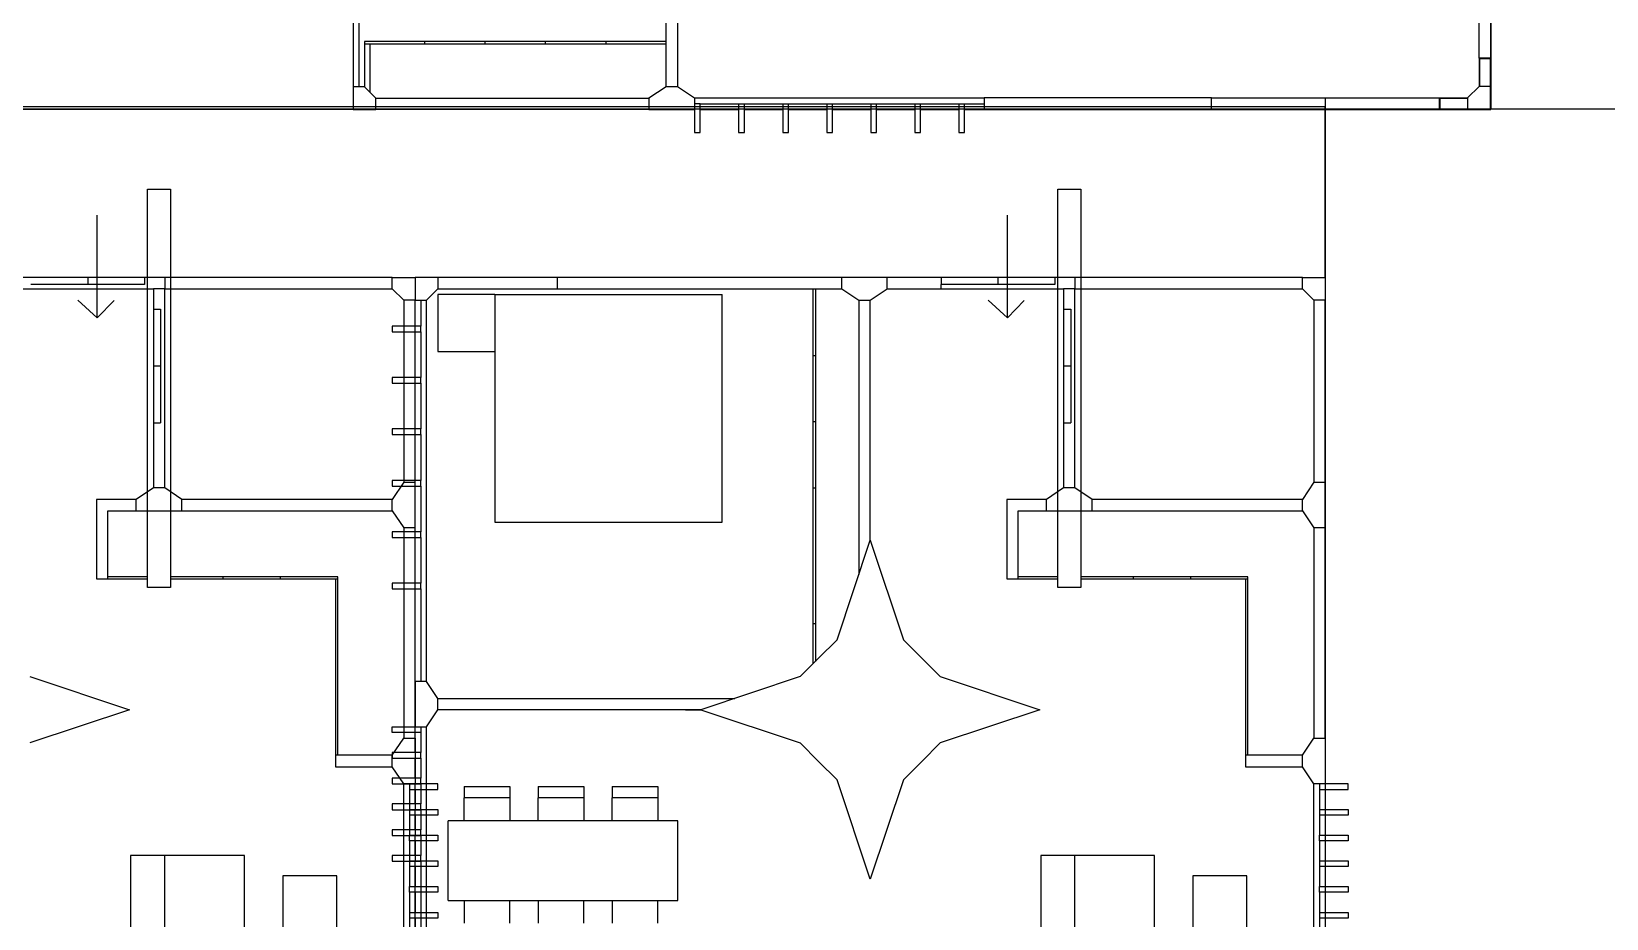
# Model space of a CAD drawing. Header units: metres. Extents: x -79796 to 428529, y -36333 to 94467.
# Drawn here: x 61637 to 75479, y 10993 to 18791 of the extents above; entities that cross this region are included whole.
import ezdxf

# ---------------------------------------------------------------- set-up
doc = ezdxf.new("R2010")
doc.units = ezdxf.units.M
for name, color, linetype, true_color in [('Make2D$Visible$ClippingPlaneIntersections$columns', 1, 'Continuous', 0xff0000), ('Make2D$Visible$ClippingPlaneIntersections$glasses', 4, 'Continuous', 0x00ffff), ('Make2D$Visible$Curves$balconies', 2, 'Continuous', 0xffff00), ('Make2D$Visible$Curves$floors', 3, 'Continuous', 0x00ff00), ('slabs', 5, 'Continuous', 0x0000ff)]:
    doc.layers.add(name, color=color, linetype=linetype, true_color=true_color)
doc.layers.add('Make2D$Visible$ClippingPlaneIntersections$Default', color=7, linetype='Continuous')
doc.layers.add('Make2D$Visible$Curves$Default', color=7, linetype='Continuous')

# ---------------------------------------------------------------- blocks, each defined once
blk = doc.blocks.new('BLOW-flat-1-flat-1')
at = {"layer": 'Make2D$Visible$ClippingPlaneIntersections$Default'}
for p, q in [((1517492, 948738), (1517492, 951138)), ((1517592, 951138), (1517592, 948738)), ((1524637, 948991), (1524637, 950991)), ((1524737, 950991), (1524737, 948991)), ((1515372, 949138), (1514842, 949138)), ((1514842, 949138), (1514842, 949118)), ((1514842, 949118), (1514842, 948738)), ((1514842, 949118), (1515372, 949118)), ((1514892, 948688), (1514892, 949118)), ((1515372, 949118), (1515372, 949138)), ((1515902, 949138), (1515372, 949138)), ((1515372, 949118), (1515902, 949118)), ((1516432, 949138), (1515902, 949138)), ((1515902, 949118), (1515902, 949138)), ((1515902, 949118), (1516432, 949118)), ((1516432, 949118), (1516432, 949138)), ((1516962, 949138), (1516432, 949138)), ((1516432, 949118), (1516962, 949118)), ((1517492, 949138), (1516962, 949138)), ((1516962, 949138), (1516962, 949118)), ((1516962, 949118), (1517492, 949118)), ((1524737, 948991), (1524637, 948991)), ((1524637, 948991), (1524637, 948741)), ((1524737, 948741), (1524737, 948991)), ((1514842, 948738), (1514742, 948738)), ((1514742, 948738), (1514742, 948538)), ((1514842, 948738), (1514892, 948688)), ((1514942, 948638), (1514892, 948688)), ((1514942, 948638), (1517342, 948638)), ((1514942, 948538), (1514942, 948638)), ((1517492, 948738), (1517342, 948638)), ((1517342, 948638), (1517342, 948538)), ((1517592, 948738), (1517492, 948738)), ((1517742, 948638), (1517592, 948738)), ((1520287, 948641), (1520287, 948541)), ((1522287, 948641), (1520287, 948641)), ((1522287, 948641), (1524287, 948641)), ((1522287, 948541), (1522287, 948641)), ((1524287, 948641), (1524537, 948641)), ((1524287, 948641), (1524287, 948541)), ((1524637, 948741), (1524537, 948641)), ((1524537, 948641), (1524537, 948541)), ((1524737, 948741), (1524637, 948741)), ((1524737, 948541), (1524737, 948741)), ((1514742, 948538), (1514942, 948538)), ((1517342, 948538), (1514942, 948538)), ((1517342, 948538), (1517742, 948538)), ((1517742, 948588), (1517742, 948338)), ((1517792, 948588), (1517742, 948588)), ((1517792, 948338), (1517792, 948588)), ((1518130, 948588), (1518130, 948338)), ((1518180, 948338), (1518180, 948588)), ((1518517, 948588), (1518517, 948338)), ((1518567, 948338), (1518567, 948588)), ((1518904, 948588), (1518904, 948338)), ((1518954, 948338), (1518954, 948588)), ((1519292, 948588), (1519292, 948338)), ((1519342, 948338), (1519342, 948588)), ((1519679, 948588), (1519679, 948338)), ((1519729, 948338), (1519729, 948588)), ((1520066, 948588), (1520066, 948338)), ((1520116, 948338), (1520116, 948588)), ((1520287, 948541), (1522287, 948541)), ((1524287, 948541), (1522287, 948541)), ((1524537, 948541), (1524287, 948541)), ((1524537, 948541), (1524737, 948541)), ((1517742, 948338), (1517792, 948338)), ((1518130, 948338), (1518180, 948338)), ((1518517, 948338), (1518567, 948338)), ((1518904, 948338), (1518954, 948338)), ((1519292, 948338), (1519342, 948338)), ((1519679, 948338), (1519729, 948338)), ((1520066, 948338), (1520116, 948338))]:
    blk.add_line(p, q, dxfattribs=at)
at = {"layer": 'Make2D$Visible$ClippingPlaneIntersections$glasses'}
for p, q in [((1514742, 949326), (1514742, 949038)), ((1514792, 949326), (1514792, 949038)), ((1514742, 949038), (1514742, 948738)), ((1514792, 949038), (1514792, 948738)), ((1517742, 948638), (1517742, 948588)), ((1520292, 948638), (1517742, 948638)), ((1520292, 948588), (1520292, 948638)), ((1517792, 948588), (1520292, 948588))]:
    blk.add_line(p, q, dxfattribs=at)
at = {"layer": 'Make2D$Visible$Curves$Default'}
for p, q in [((1524742, 950988), (1524742, 948988)), ((1524637, 948991), (1524642, 948988)), ((1524642, 948988), (1524737, 948988)), ((1524642, 948988), (1524642, 948741)), ((1524742, 948988), (1524737, 948991)), ((1524742, 948988), (1524742, 948738)), ((1524287, 948641), (1524292, 948638)), ((1524292, 948638), (1524537, 948638)), ((1524292, 948638), (1524292, 948541)), ((1524737, 948741), (1524742, 948738)), ((1524742, 948738), (1524742, 948538)), ((1520292, 948539), (1520287, 948541)), ((1520292, 948539), (1522292, 948538)), ((1522292, 948538), (1522287, 948541)), ((1524292, 948538), (1522292, 948538)), ((1524292, 948538), (1524287, 948541)), ((1524292, 948538), (1524542, 948538)), ((1524537, 948541), (1524542, 948538)), ((1524742, 948538), (1524542, 948538)), ((1524737, 948541), (1524742, 948538))]:
    blk.add_line(p, q, dxfattribs=at)
at = {"layer": 'Make2D$Visible$Curves$floors'}
for p, q in [((1524742, 948538), (1524742, 952538)), ((1517792, 948538), (1518130, 948538)), ((1518180, 948538), (1518517, 948538)), ((1518567, 948538), (1518904, 948538)), ((1518954, 948538), (1519292, 948538)), ((1519342, 948538), (1519679, 948538)), ((1519729, 948538), (1520066, 948538)), ((1520116, 948538), (1524742, 948538))]:
    blk.add_line(p, q, dxfattribs=at)
blk = doc.blocks.new('NEW SLAB3-flat-1-flat-1')
at = {"layer": 'slabs'}
for points in [[(1526537, 948541), (1511006, 948541)], [(1511006, 948541), (1517312, 948541)]]:
    blk.add_lwpolyline(points, dxfattribs=at)
blk = doc.blocks.new('3B6P-flat-3-flat-1')
at = {"color": 0, "linetype": 'Continuous', "lineweight": -2}
for q in [(-951733, 1526501), (-951904, 1525754), (-951586, 1525752)]:
    blk.add_line((-951733, 1525600), q, dxfattribs=at)
at = {"layer": 'Make2D$Visible$ClippingPlaneIntersections$columns'}
for p, q in [((-953231, 1522769), (-952940, 1523644)), ((-952940, 1523644), (-952648, 1522769)), ((-953231, 1522769), (-953393, 1522607)), ((-952648, 1522769), (-952487, 1522607)), ((-953555, 1522446), (-953393, 1522607)), ((-952325, 1522446), (-952487, 1522607)), ((-953555, 1522446), (-954429, 1522154)), ((-952325, 1522446), (-951450, 1522154)), ((-954429, 1522154), (-953555, 1521863)), ((-951450, 1522154), (-952325, 1521863)), ((-953555, 1521863), (-953393, 1521701)), ((-952325, 1521863), (-952487, 1521701)), ((-953231, 1521539), (-953393, 1521701)), ((-952648, 1521539), (-952487, 1521701)), ((-952940, 1520665), (-953231, 1521539)), ((-952648, 1521539), (-952940, 1520665))]:
    blk.add_line(p, q, dxfattribs=at)
at = {"layer": 'Make2D$Visible$ClippingPlaneIntersections$Default'}
for p, q in [((-951291, 1523228), (-951291, 1526730)), ((-951291, 1526730), (-951089, 1526730)), ((-951089, 1526730), (-951089, 1523228)), ((-956940, 1525954), (-956940, 1525754)), ((-956740, 1525954), (-956940, 1525954)), ((-956840, 1525754), (-956740, 1525854)), ((-956740, 1525954), (-956740, 1525854)), ((-955690, 1525954), (-956740, 1525954)), ((-956740, 1525854), (-955690, 1525854)), ((-955690, 1525954), (-955690, 1525854)), ((-953190, 1525954), (-955690, 1525954)), ((-955690, 1525854), (-953190, 1525854)), ((-952790, 1525954), (-953190, 1525954)), ((-953190, 1525854), (-953190, 1525954)), ((-953190, 1525854), (-953040, 1525754)), ((-952940, 1525754), (-952790, 1525854)), ((-952790, 1525854), (-952790, 1525954)), ((-951140, 1525954), (-952790, 1525954)), ((-952790, 1525854), (-951240, 1525854)), ((-951240, 1525854), (-951240, 1524104)), ((-951140, 1525854), (-951240, 1525854)), ((-949140, 1525954), (-951140, 1525954)), ((-951140, 1525954), (-951140, 1525854)), ((-951140, 1524104), (-951140, 1525854)), ((-951140, 1525854), (-949140, 1525854)), ((-949140, 1525854), (-949140, 1525954)), ((-949140, 1525954), (-948940, 1525954)), ((-949040, 1525754), (-949140, 1525854)), ((-948940, 1525954), (-948940, 1525754)), ((-956940, 1525754), (-956840, 1525754)), ((-953441, 1525270), (-953441, 1525853)), ((-953421, 1525853), (-953421, 1525270)), ((-953040, 1525754), (-952940, 1525754)), ((-953040, 1525754), (-953040, 1523344)), ((-952940, 1523643), (-952940, 1525754)), ((-949040, 1525754), (-949040, 1524154)), ((-948940, 1525754), (-949040, 1525754)), ((-948940, 1524154), (-948940, 1525754)), ((-957140, 1525528), (-957140, 1525478)), ((-956890, 1525528), (-957140, 1525528)), ((-957140, 1525478), (-956890, 1525478)), ((-956890, 1525478), (-956890, 1525528)), ((-953441, 1524688), (-953441, 1525270)), ((-953441, 1525270), (-953421, 1525270)), ((-953421, 1525270), (-953421, 1524688)), ((-957140, 1525076), (-957140, 1525026)), ((-956890, 1525076), (-957140, 1525076)), ((-957140, 1525026), (-956890, 1525026)), ((-956890, 1525026), (-956890, 1525076)), ((-956890, 1524623), (-957140, 1524623)), ((-957140, 1524623), (-957140, 1524573)), ((-956890, 1524573), (-956890, 1524623)), ((-953441, 1524105), (-953441, 1524688)), ((-953441, 1524688), (-953421, 1524688)), ((-953421, 1524688), (-953421, 1524105)), ((-957140, 1524573), (-956890, 1524573)), ((-957140, 1524171), (-957140, 1524121)), ((-956890, 1524171), (-957140, 1524171)), ((-957140, 1524121), (-956890, 1524121)), ((-956890, 1524121), (-956890, 1524171)), ((-953441, 1523522), (-953441, 1524105)), ((-953441, 1524105), (-953421, 1524105)), ((-953421, 1524105), (-953421, 1523522)), ((-951240, 1524104), (-951390, 1524004)), ((-951140, 1524104), (-951240, 1524104)), ((-950990, 1524004), (-951140, 1524104)), ((-949040, 1524154), (-949140, 1524004)), ((-949040, 1524154), (-948940, 1524154)), ((-948940, 1523754), (-948940, 1524154)), ((-951740, 1524004), (-951740, 1523304)), ((-951390, 1524004), (-951740, 1524004)), ((-951390, 1523904), (-951390, 1524004)), ((-950990, 1523904), (-950990, 1524004)), ((-949140, 1524004), (-950990, 1524004)), ((-949140, 1523904), (-949140, 1524004)), ((-951640, 1523904), (-951390, 1523904)), ((-951640, 1523304), (-951640, 1523904)), ((-951390, 1523904), (-950990, 1523904)), ((-950990, 1523904), (-949140, 1523904)), ((-949140, 1523904), (-949040, 1523754)), ((-957140, 1523719), (-957140, 1523669)), ((-956890, 1523719), (-957140, 1523719)), ((-957140, 1523669), (-956890, 1523669)), ((-956890, 1523669), (-956890, 1523719)), ((-949040, 1523754), (-949040, 1521904)), ((-948940, 1523754), (-949040, 1523754)), ((-948940, 1521904), (-948940, 1523754)), ((-953441, 1522914), (-953441, 1523522)), ((-953421, 1523522), (-953421, 1522914)), ((-957140, 1523267), (-957140, 1523217)), ((-956890, 1523267), (-957140, 1523267)), ((-956890, 1523217), (-956890, 1523267)), ((-951740, 1523304), (-951640, 1523304)), ((-951089, 1523228), (-951291, 1523228)), ((-957140, 1523217), (-956890, 1523217)), ((-953441, 1522914), (-953421, 1522914)), ((-953441, 1522559), (-953441, 1522914)), ((-953421, 1522914), (-953421, 1522579)), ((-956840, 1522404), (-956940, 1522404)), ((-956940, 1522404), (-956940, 1522004)), ((-956740, 1522254), (-956840, 1522404)), ((-956740, 1522155), (-956740, 1522254)), ((-956740, 1522254), (-954129, 1522254)), ((-956740, 1522155), (-956740, 1522254)), ((-956840, 1522004), (-956740, 1522154)), ((-954429, 1522154), (-956740, 1522155)), ((-956740, 1522154), (-956740, 1522155)), ((-957140, 1522004), (-956940, 1522004)), ((-957140, 1521954), (-957140, 1522004)), ((-956940, 1522004), (-956840, 1522004)), ((-956890, 1522004), (-956890, 1521954)), ((-956890, 1521954), (-957140, 1521954)), ((-949140, 1521754), (-949040, 1521904)), ((-949040, 1521904), (-948940, 1521904)), ((-948940, 1521904), (-948940, 1521504)), ((-957140, 1521778), (-957140, 1521728)), ((-956890, 1521778), (-957140, 1521778)), ((-957140, 1521728), (-956890, 1521728)), ((-956890, 1521728), (-956890, 1521778)), ((-949640, 1521754), (-949640, 1521654)), ((-949140, 1521754), (-949640, 1521754)), ((-949140, 1521654), (-949140, 1521754)), ((-949640, 1521654), (-949140, 1521654)), ((-949040, 1521504), (-949140, 1521654)), ((-957140, 1521552), (-957140, 1521502)), ((-956890, 1521552), (-957140, 1521552)), ((-957140, 1521502), (-956890, 1521502)), ((-956890, 1521502), (-956890, 1521552)), ((-948940, 1521504), (-949040, 1521504)), ((-948990, 1521454), (-948740, 1521454)), ((-948740, 1521504), (-948940, 1521504)), ((-948740, 1521454), (-948740, 1521504)), ((-957140, 1521326), (-957140, 1521276)), ((-956890, 1521326), (-957140, 1521326)), ((-956890, 1521276), (-956890, 1521326)), ((-957140, 1521276), (-956890, 1521276)), ((-948990, 1521278), (-948740, 1521278)), ((-948740, 1521228), (-948990, 1521228)), ((-948740, 1521278), (-948740, 1521228)), ((-957140, 1521100), (-957140, 1521050)), ((-956890, 1521100), (-957140, 1521100)), ((-957140, 1521050), (-956890, 1521050)), ((-956890, 1521050), (-956890, 1521100)), ((-948990, 1521052), (-948740, 1521052)), ((-948990, 1521002), (-948990, 1521052)), ((-948740, 1521052), (-948740, 1521002)), ((-957140, 1520874), (-957140, 1520824)), ((-956890, 1520874), (-957140, 1520874)), ((-956890, 1520824), (-956890, 1520874)), ((-948740, 1521002), (-948990, 1521002)), ((-957140, 1520824), (-956890, 1520824)), ((-948990, 1520826), (-948740, 1520826)), ((-948740, 1520776), (-948990, 1520776)), ((-948740, 1520826), (-948740, 1520776)), ((-948990, 1520600), (-948740, 1520600)), ((-948990, 1520550), (-948990, 1520600)), ((-948740, 1520600), (-948740, 1520550)), ((-948740, 1520550), (-948990, 1520550)), ((-948990, 1520373), (-948740, 1520373)), ((-948740, 1520323), (-948990, 1520323)), ((-948740, 1520373), (-948740, 1520323))]:
    blk.add_line(p, q, dxfattribs=at)
at = {"layer": 'Make2D$Visible$ClippingPlaneIntersections$glasses'}
for p, q in [((-956890, 1525754), (-956890, 1525528)), ((-956840, 1522404), (-956840, 1525754)), ((-956890, 1525478), (-956890, 1525076)), ((-956890, 1525026), (-956890, 1524623)), ((-956890, 1524573), (-956890, 1524171)), ((-956890, 1524121), (-956890, 1523719)), ((-956890, 1523669), (-956890, 1523267)), ((-956890, 1523217), (-956890, 1522404)), ((-956840, 1519604), (-956840, 1522004)), ((-956890, 1521954), (-956890, 1521778)), ((-956890, 1521728), (-956890, 1521552)), ((-956890, 1521502), (-956890, 1521326)), ((-949040, 1518204), (-949040, 1521504)), ((-948990, 1521504), (-948990, 1521052)), ((-956890, 1521276), (-956890, 1521100)), ((-956890, 1521050), (-956890, 1520874)), ((-948990, 1521002), (-948990, 1520600)), ((-956890, 1520824), (-956890, 1519604)), ((-948990, 1520550), (-948990, 1518204))]:
    blk.add_line(p, q, dxfattribs=at)
at = {"layer": 'Make2D$Visible$Curves$balconies'}
for p, q in [((-956940, 1522004), (-956940, 1523217)), ((-956940, 1521778), (-956940, 1521954)), ((-956940, 1521552), (-956940, 1521728)), ((-956940, 1521100), (-956940, 1521276))]:
    blk.add_line(p, q, dxfattribs=at)
at = {"layer": 'Make2D$Visible$Curves$Default'}
for p, q in [((-952317, 1525954), (-952317, 1525892)), ((-951817, 1525892), (-952317, 1525892)), ((-952317, 1525854), (-952317, 1525892)), ((-951817, 1525954), (-951817, 1525892)), ((-951317, 1525892), (-951817, 1525892)), ((-951317, 1525954), (-951317, 1525892)), ((-956740, 1525804), (-956740, 1525304)), ((-956240, 1525804), (-956740, 1525804)), ((-956240, 1525804), (-956240, 1523804)), ((-956240, 1525804), (-954240, 1525804)), ((-954240, 1523804), (-954240, 1525804)), ((-951240, 1525677), (-951177, 1525677)), ((-951177, 1525677), (-951177, 1525177)), ((-956740, 1525304), (-956240, 1525304)), ((-953441, 1525270), (-953421, 1525270)), ((-951240, 1525177), (-951177, 1525177)), ((-951177, 1525177), (-951177, 1524677)), ((-953441, 1524688), (-953421, 1524688)), ((-951240, 1524677), (-951177, 1524677)), ((-953441, 1524105), (-953421, 1524105)), ((-956240, 1523804), (-954240, 1523804)), ((-951291, 1523324), (-951640, 1523324)), ((-951640, 1523304), (-951291, 1523304)), ((-949620, 1523324), (-951089, 1523324)), ((-951089, 1523304), (-950630, 1523304)), ((-950630, 1523324), (-950630, 1523304)), ((-950630, 1523304), (-950125, 1523304)), ((-950125, 1523324), (-950125, 1523304)), ((-950125, 1523304), (-949620, 1523304)), ((-949640, 1523304), (-949640, 1522788)), ((-949620, 1521754), (-949620, 1523324)), ((-949640, 1522788), (-949640, 1522271)), ((-949640, 1522271), (-949640, 1521754)), ((-954562, 1522154), (-954562, 1522154)), ((-954562, 1522154), (-954429, 1522154)), ((-956507, 1521479), (-956107, 1521479)), ((-956507, 1521479), (-956507, 1521379)), ((-956107, 1521479), (-956107, 1521379)), ((-955857, 1521479), (-955457, 1521479)), ((-955857, 1521479), (-955857, 1521379)), ((-955457, 1521479), (-955457, 1521379)), ((-955207, 1521479), (-954807, 1521479)), ((-955207, 1521479), (-955207, 1521379)), ((-954807, 1521479), (-954807, 1521379)), ((-956507, 1521179), (-956507, 1521379)), ((-956107, 1521379), (-956507, 1521379)), ((-956107, 1521379), (-956107, 1521179)), ((-955457, 1521379), (-955857, 1521379)), ((-955857, 1521179), (-955857, 1521379)), ((-955457, 1521379), (-955457, 1521179)), ((-954807, 1521379), (-955207, 1521379)), ((-955207, 1521179), (-955207, 1521379)), ((-954807, 1521379), (-954807, 1521179)), ((-956648, 1520479), (-956648, 1521179)), ((-954631, 1521179), (-956648, 1521179)), ((-954631, 1520479), (-954631, 1521179)), ((-951440, 1520874), (-951440, 1518714)), ((-951140, 1520874), (-951440, 1520874)), ((-951140, 1519514), (-951140, 1520874)), ((-950440, 1520874), (-951140, 1520874)), ((-950440, 1519514), (-950440, 1520874)), ((-950103, 1520694), (-950103, 1518914)), ((-949629, 1520694), (-950103, 1520694)), ((-949629, 1519514), (-949629, 1520694)), ((-956648, 1520479), (-954631, 1520479)), ((-956507, 1520479), (-956507, 1520279)), ((-956107, 1520279), (-956107, 1520479)), ((-955857, 1520479), (-955857, 1520279)), ((-955457, 1520279), (-955457, 1520479)), ((-955207, 1520479), (-955207, 1520279)), ((-954807, 1520279), (-954807, 1520479))]:
    blk.add_line(p, q, dxfattribs=at)
at = {"layer": 'Make2D$Visible$Curves$floors'}
for p, q in [((-956940, 1525528), (-956940, 1525754)), ((-956940, 1525076), (-956940, 1525478)), ((-956940, 1524623), (-956940, 1525026)), ((-956940, 1524171), (-956940, 1524573)), ((-956940, 1523719), (-956940, 1524121)), ((-956940, 1523267), (-956940, 1523669)), ((-956940, 1521552), (-956940, 1521552)), ((-956940, 1521326), (-956940, 1521502)), ((-948940, 1521454), (-948940, 1521278)), ((-948940, 1521228), (-948940, 1521052)), ((-956940, 1520874), (-956940, 1521050)), ((-948940, 1521002), (-948940, 1520826)), ((-956940, 1519604), (-956940, 1520824)), ((-948940, 1520776), (-948940, 1520600)), ((-948940, 1520550), (-948940, 1520373)), ((-948940, 1520323), (-948940, 1520147))]:
    blk.add_line(p, q, dxfattribs=at)
blk = doc.blocks.new('3B6P-flat-4-flat-1')
at = {"color": 0, "linetype": 'Continuous', "lineweight": -2}
for q in [(-951733, 1526501), (-951904, 1525754), (-951586, 1525752)]:
    blk.add_line((-951733, 1525600), q, dxfattribs=at)
at = {"layer": 'Make2D$Visible$ClippingPlaneIntersections$columns'}
for p, q in [((-952325, 1522446), (-951450, 1522154)), ((-951450, 1522154), (-952325, 1521863))]:
    blk.add_line(p, q, dxfattribs=at)
at = {"layer": 'Make2D$Visible$ClippingPlaneIntersections$Default'}
for p, q in [((-951291, 1523228), (-951291, 1526730)), ((-951291, 1526730), (-951089, 1526730)), ((-951089, 1526730), (-951089, 1523228)), ((-951140, 1525954), (-952790, 1525954)), ((-952790, 1525854), (-951240, 1525854)), ((-951240, 1525854), (-951240, 1524104)), ((-951140, 1525854), (-951240, 1525854)), ((-949140, 1525954), (-951140, 1525954)), ((-951140, 1525954), (-951140, 1525854)), ((-951140, 1524104), (-951140, 1525854)), ((-951140, 1525854), (-949140, 1525854)), ((-949140, 1525854), (-949140, 1525954)), ((-949140, 1525954), (-948940, 1525954)), ((-949040, 1525754), (-949140, 1525854)), ((-948940, 1525954), (-948940, 1525754)), ((-949040, 1525754), (-949040, 1524154)), ((-948940, 1525754), (-949040, 1525754)), ((-948940, 1524154), (-948940, 1525754)), ((-951240, 1524104), (-951390, 1524004)), ((-951140, 1524104), (-951240, 1524104)), ((-950990, 1524004), (-951140, 1524104)), ((-949040, 1524154), (-949140, 1524004)), ((-949040, 1524154), (-948940, 1524154)), ((-948940, 1523754), (-948940, 1524154)), ((-951740, 1524004), (-951740, 1523304)), ((-951390, 1524004), (-951740, 1524004)), ((-951390, 1523904), (-951390, 1524004)), ((-950990, 1523904), (-950990, 1524004)), ((-949140, 1524004), (-950990, 1524004)), ((-949140, 1523904), (-949140, 1524004)), ((-951640, 1523904), (-951390, 1523904)), ((-951640, 1523304), (-951640, 1523904)), ((-951390, 1523904), (-950990, 1523904)), ((-950990, 1523904), (-949140, 1523904)), ((-949140, 1523904), (-949040, 1523754)), ((-949040, 1523754), (-949040, 1521904)), ((-948940, 1523754), (-949040, 1523754)), ((-948940, 1521904), (-948940, 1523754)), ((-951740, 1523304), (-951640, 1523304)), ((-951089, 1523228), (-951291, 1523228)), ((-949140, 1521754), (-949040, 1521904)), ((-949040, 1521904), (-948940, 1521904)), ((-948940, 1521904), (-948940, 1521504)), ((-949640, 1521754), (-949640, 1521654)), ((-949140, 1521754), (-949640, 1521754)), ((-949140, 1521654), (-949140, 1521754)), ((-949640, 1521654), (-949140, 1521654)), ((-949040, 1521504), (-949140, 1521654)), ((-948940, 1521504), (-949040, 1521504)), ((-948990, 1521454), (-948740, 1521454)), ((-948740, 1521504), (-948940, 1521504)), ((-948740, 1521454), (-948740, 1521504)), ((-948990, 1521278), (-948740, 1521278)), ((-948740, 1521228), (-948990, 1521228)), ((-948740, 1521278), (-948740, 1521228)), ((-948990, 1521052), (-948740, 1521052)), ((-948990, 1521002), (-948990, 1521052)), ((-948740, 1521052), (-948740, 1521002)), ((-948740, 1521002), (-948990, 1521002)), ((-948990, 1520826), (-948740, 1520826)), ((-948740, 1520776), (-948990, 1520776)), ((-948740, 1520826), (-948740, 1520776)), ((-948990, 1520600), (-948740, 1520600)), ((-948990, 1520550), (-948990, 1520600)), ((-948740, 1520600), (-948740, 1520550)), ((-948740, 1520550), (-948990, 1520550)), ((-948990, 1520373), (-948740, 1520373)), ((-948740, 1520323), (-948990, 1520323)), ((-948740, 1520373), (-948740, 1520323))]:
    blk.add_line(p, q, dxfattribs=at)
at = {"layer": 'Make2D$Visible$ClippingPlaneIntersections$glasses'}
for p, q in [((-949040, 1518204), (-949040, 1521504)), ((-948990, 1521504), (-948990, 1521052)), ((-948990, 1521002), (-948990, 1520600)), ((-948990, 1520550), (-948990, 1518204))]:
    blk.add_line(p, q, dxfattribs=at)
at = {"layer": 'Make2D$Visible$Curves$Default'}
for p, q in [((-951817, 1525892), (-952317, 1525892)), ((-951817, 1525954), (-951817, 1525892)), ((-951317, 1525892), (-951817, 1525892)), ((-951317, 1525954), (-951317, 1525892)), ((-951240, 1525677), (-951177, 1525677)), ((-951177, 1525677), (-951177, 1525177)), ((-951240, 1525177), (-951177, 1525177)), ((-951177, 1525177), (-951177, 1524677)), ((-951240, 1524677), (-951177, 1524677)), ((-951291, 1523324), (-951640, 1523324)), ((-951640, 1523304), (-951291, 1523304)), ((-949620, 1523324), (-951089, 1523324)), ((-951089, 1523304), (-950630, 1523304)), ((-950630, 1523324), (-950630, 1523304)), ((-950630, 1523304), (-950125, 1523304)), ((-950125, 1523324), (-950125, 1523304)), ((-950125, 1523304), (-949620, 1523304)), ((-949640, 1523304), (-949640, 1522788)), ((-949620, 1521754), (-949620, 1523324)), ((-949640, 1522788), (-949640, 1522271)), ((-949640, 1522271), (-949640, 1521754)), ((-951440, 1520874), (-951440, 1518714)), ((-951140, 1520874), (-951440, 1520874)), ((-951140, 1519514), (-951140, 1520874)), ((-950440, 1520874), (-951140, 1520874)), ((-950440, 1519514), (-950440, 1520874)), ((-950103, 1520694), (-950103, 1518914)), ((-949629, 1520694), (-950103, 1520694)), ((-949629, 1519514), (-949629, 1520694))]:
    blk.add_line(p, q, dxfattribs=at)
at = {"layer": 'Make2D$Visible$Curves$floors'}
for p, q in [((-948940, 1521454), (-948940, 1521278)), ((-948940, 1521228), (-948940, 1521052)), ((-948940, 1521002), (-948940, 1520826)), ((-948940, 1520776), (-948940, 1520600)), ((-948940, 1520550), (-948940, 1520373)), ((-948940, 1520323), (-948940, 1520147))]:
    blk.add_line(p, q, dxfattribs=at)

msp = doc.modelspace()

# ---------------------------------------------------------------- linework, layer by layer
for p, q in [((73009, -13912), (73009, 18207)), ((73008, 18128), (45274, 18128)), ((73008, 16628), (73008, 18128))]:
    msp.add_line(p, q)
at = {"layer": 'Make2D$Visible$Curves$balconies'}
msp.add_line((64465, 18105), (62032, 18105), dxfattribs=at)

# ---------------------------------------------------------------- block references
for name, p in [('NEW SLAB3-flat-1-flat-1', (-1450278, -930434)), ('BLOW-flat-1-flat-1', (-1450278, -930434)), ('3B6P-flat-4-flat-1', (1013948, -1509326)), ('3B6P-flat-3-flat-1', (1021948, -1509326))]:
    msp.add_blockref(name, p)

doc.saveas('drawing.dxf')
